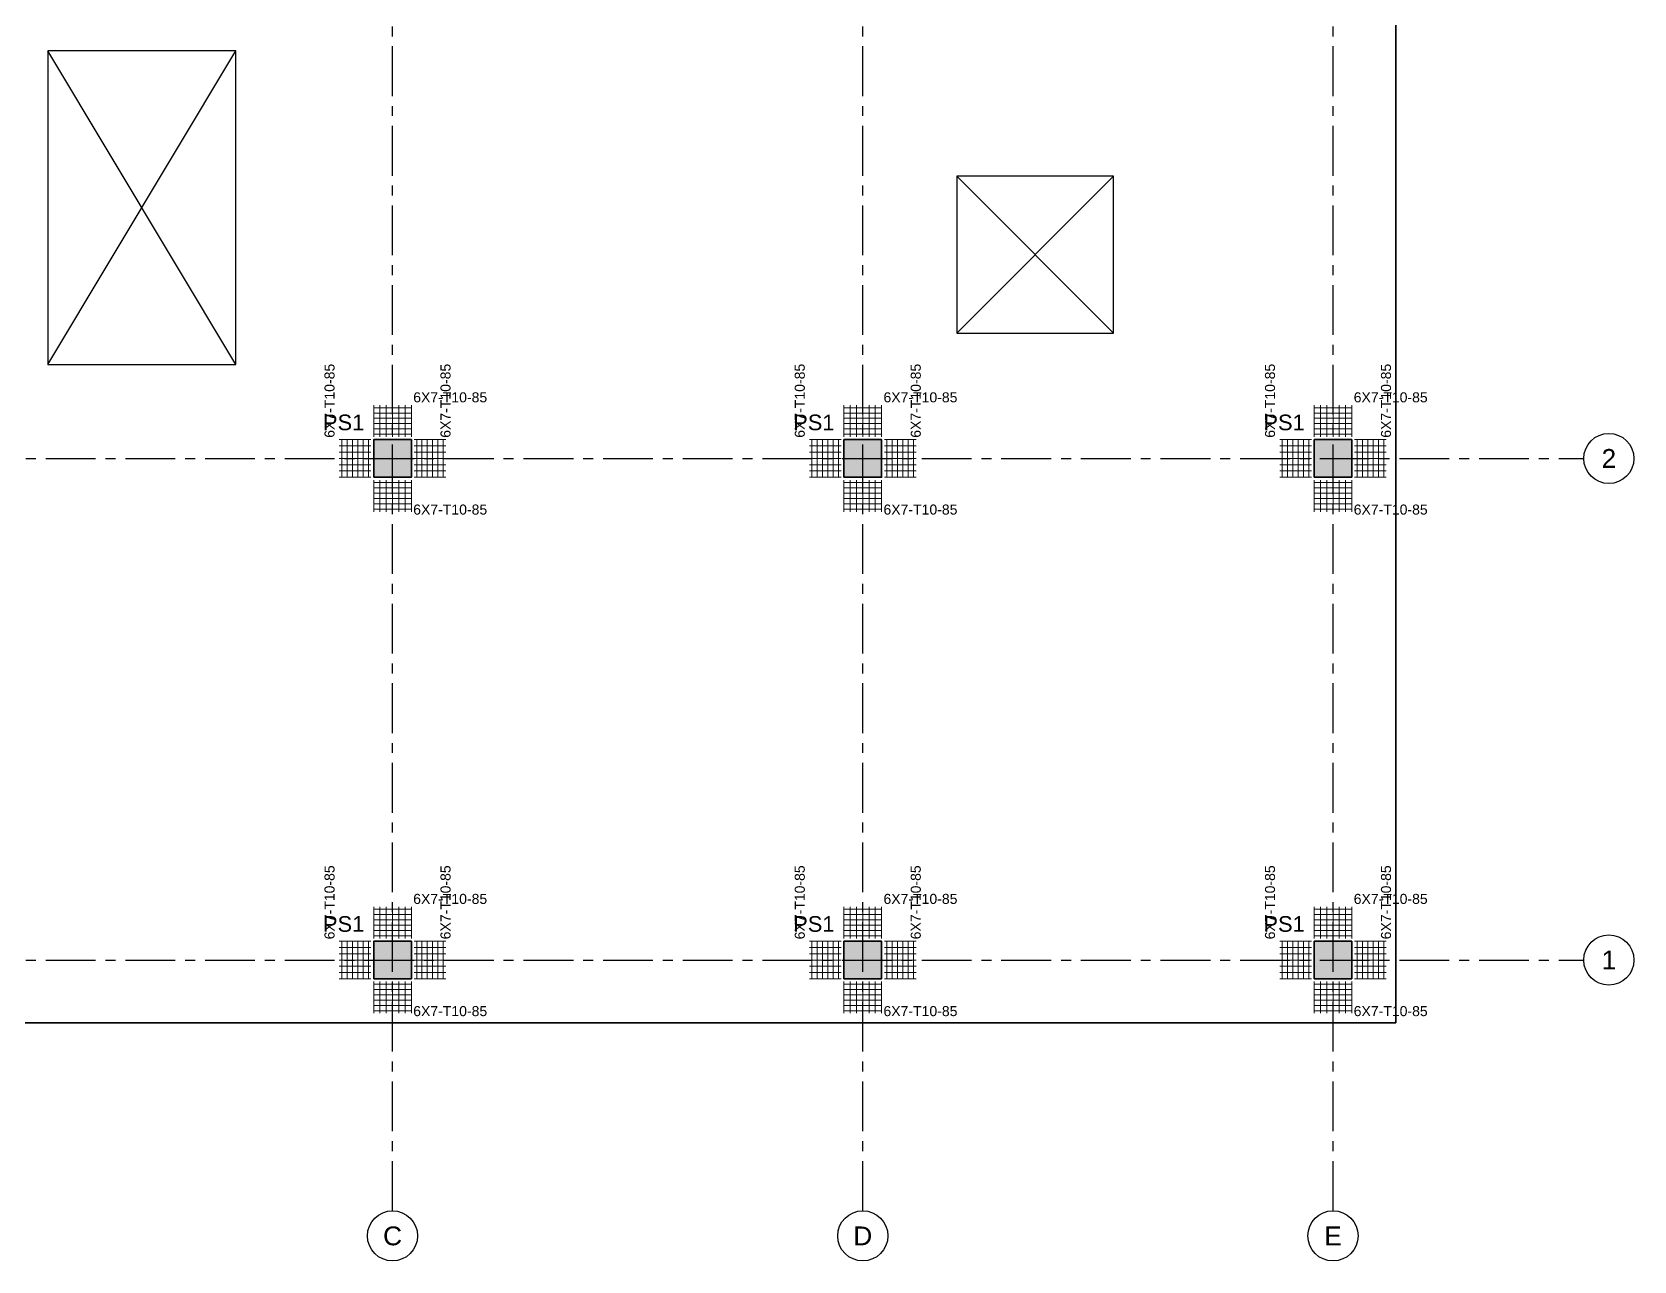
# Model space of a CAD drawing. Header units: millimetres. Extents: x 0 to 84100, y 0 to 59400.
# Drawn here: x 27800 to 53350, y 19850 to 39451 of the extents above; entities that cross this region are included whole.
import ezdxf
from ezdxf.enums import TextEntityAlignment as Align

# ---------------------------------------------------------------- set-up
doc = ezdxf.new("R2010")
doc.units = ezdxf.units.MM
doc.header["$LTSCALE"] = 25
doc.linetypes.add('CENTER', pattern=[50.8, 31.75, -6.35, 6.35, -6.35])
doc.layers.get('0').update_dxf_attribs({"linetype": 'CONTINUOUS'})
for name, color, linetype, lineweight in [('SPAN-COL', 7, 'CONTINUOUS', 35), ('SPAN-RB-PUNCH', 6, 'CONTINUOUS', 20), ('SPAN-SLAB-EDGE', 3, 'CONTINUOUS', 35)]:
    doc.layers.add(name, color=color, linetype=linetype, lineweight=lineweight)
for name, color, linetype in [('SPAN-COL-HATCH', 8, 'CONTINUOUS'), ('SPAN-GRID', 8, 'CENTER'), ('SPAN-GRID-BUBBLE', 8, 'CONTINUOUS'), ('SPAN-OPENING', 6, 'CONTINUOUS'), ('SPAN-RB-TEXT', 7, 'CONTINUOUS'), ('SPAN-RB-TYPE', 1, 'CONTINUOUS'), ('SPAN-TEXT', 7, 'CONTINUOUS')]:
    doc.layers.add(name, color=color, linetype=linetype)
doc.styles.get("Standard").update_dxf_attribs({"font": 'arial.ttf'})

# ---------------------------------------------------------------- blocks, each defined once
blk = doc.blocks.new('FRAMING_REBAR_PUNCHING_LINKS_L02')
at = {"layer": 'SPAN-COL-HATCH'}
h = blk.add_hatch(color=256, dxfattribs=at)
h.dxf.hatch_style = 1
h.paths.add_polyline_path([(33250, 32350), (33850, 32350), (33850, 32950), (33250, 32950)])
h = blk.add_hatch(color=256, dxfattribs=at)
h.dxf.hatch_style = 1
h.paths.add_polyline_path([(40750, 32350), (41350, 32350), (41350, 32950), (40750, 32950)])
h = blk.add_hatch(color=256, dxfattribs=at)
h.dxf.hatch_style = 1
h.paths.add_polyline_path([(48250, 32350), (48850, 32350), (48850, 32950), (48250, 32950)])
h = blk.add_hatch(color=256, dxfattribs=at)
h.dxf.hatch_style = 1
h.paths.add_polyline_path([(33250, 24350), (33850, 24350), (33850, 24950), (33250, 24950)])
h = blk.add_hatch(color=256, dxfattribs=at)
h.dxf.hatch_style = 1
h.paths.add_polyline_path([(40750, 24350), (41350, 24350), (41350, 24950), (40750, 24950)])
h = blk.add_hatch(color=256, dxfattribs=at)
h.dxf.hatch_style = 1
h.paths.add_polyline_path([(48250, 24350), (48850, 24350), (48850, 24950), (48250, 24950)])
at = {"layer": 'SPAN-COL'}
for points in [[(33250, 32350), (33850, 32350), (33850, 32950), (33250, 32950)], [(40750, 32350), (41350, 32350), (41350, 32950), (40750, 32950)], [(48250, 32350), (48850, 32350), (48850, 32950), (48250, 32950)], [(33250, 24350), (33850, 24350), (33850, 24950), (33250, 24950)], [(40750, 24350), (41350, 24350), (41350, 24950), (40750, 24950)], [(48250, 24350), (48850, 24350), (48850, 24950), (48250, 24950)]]:
    blk.add_lwpolyline(points, close=True, dxfattribs=at)
at = {"layer": 'SPAN-GRID'}
for p, q in [((33550, 20650), (33550, 52650)), ((41050, 20650), (41050, 52650)), ((48550, 20650), (48550, 52650)), ((14050, 32650), (52550, 32650)), ((14050, 24650), (52550, 24650))]:
    blk.add_line(p, q, dxfattribs=at)
at = {"layer": 'SPAN-GRID-BUBBLE'}
for centre in [(52950, 32650), (52950, 24650), (33550, 20250), (41050, 20250), (48550, 20250)]:
    blk.add_circle(centre, 400, dxfattribs=at)
at = {"layer": 'SPAN-OPENING'}
for p, q in [((28050, 34150), (31050, 39150)), ((31050, 34150), (28050, 39150)), ((42550, 34650), (45050, 37150)), ((45050, 34650), (42550, 37150))]:
    blk.add_line(p, q, dxfattribs=at)
for points in [[(28050, 34150), (31050, 34150), (31050, 39150), (28050, 39150)], [(42550, 34650), (45050, 34650), (45050, 37150), (42550, 37150)]]:
    blk.add_lwpolyline(points, close=True, dxfattribs=at)
at = {"layer": 'SPAN-RB-PUNCH'}
for p, q in [((33250, 33420), (33250, 33500)), ((33350, 33420), (33350, 33500)), ((33450, 33420), (33450, 33500)), ((33550, 33420), (33550, 33500)), ((33650, 33420), (33650, 33500)), ((33750, 33420), (33750, 33500)), ((33850, 33420), (33850, 33500)), ((40750, 33420), (40750, 33500)), ((40850, 33420), (40850, 33500)), ((40950, 33420), (40950, 33500)), ((41050, 33420), (41050, 33500)), ((41150, 33420), (41150, 33500)), ((41250, 33420), (41250, 33500)), ((41350, 33420), (41350, 33500)), ((48250, 33420), (48250, 33500)), ((48350, 33420), (48350, 33500)), ((48450, 33420), (48450, 33500)), ((48550, 33420), (48550, 33500)), ((48650, 33420), (48650, 33500)), ((48750, 33420), (48750, 33500)), ((48850, 33420), (48850, 33500)), ((33250, 33460), (33850, 33460)), ((33250, 33335), (33250, 33415)), ((33250, 33375), (33850, 33375)), ((33250, 33250), (33250, 33330)), ((33250, 33290), (33850, 33290)), ((33250, 33165), (33250, 33245)), ((33350, 33335), (33350, 33415)), ((33350, 33250), (33350, 33330)), ((33350, 33165), (33350, 33245)), ((33450, 33335), (33450, 33415)), ((33450, 33250), (33450, 33330)), ((33450, 33165), (33450, 33245)), ((33550, 33335), (33550, 33415)), ((33550, 33250), (33550, 33330)), ((33550, 33165), (33550, 33245)), ((33650, 33335), (33650, 33415)), ((33650, 33250), (33650, 33330)), ((33650, 33165), (33650, 33245)), ((33750, 33335), (33750, 33415)), ((33750, 33250), (33750, 33330)), ((33750, 33165), (33750, 33245)), ((33850, 33335), (33850, 33415)), ((33850, 33250), (33850, 33330)), ((33850, 33165), (33850, 33245)), ((40750, 33460), (41350, 33460)), ((40750, 33335), (40750, 33415)), ((40750, 33375), (41350, 33375)), ((40750, 33250), (40750, 33330)), ((40750, 33290), (41350, 33290)), ((40750, 33165), (40750, 33245)), ((40850, 33335), (40850, 33415)), ((40850, 33250), (40850, 33330)), ((40850, 33165), (40850, 33245)), ((40950, 33335), (40950, 33415)), ((40950, 33250), (40950, 33330)), ((40950, 33165), (40950, 33245)), ((41050, 33335), (41050, 33415)), ((41050, 33250), (41050, 33330)), ((41050, 33165), (41050, 33245)), ((41150, 33335), (41150, 33415)), ((41150, 33250), (41150, 33330)), ((41150, 33165), (41150, 33245)), ((41250, 33335), (41250, 33415)), ((41250, 33250), (41250, 33330)), ((41250, 33165), (41250, 33245)), ((41350, 33335), (41350, 33415)), ((41350, 33250), (41350, 33330)), ((41350, 33165), (41350, 33245)), ((48250, 33460), (48850, 33460)), ((48250, 33335), (48250, 33415)), ((48250, 33375), (48850, 33375)), ((48250, 33250), (48250, 33330)), ((48250, 33290), (48850, 33290)), ((48250, 33165), (48250, 33245)), ((48350, 33335), (48350, 33415)), ((48350, 33250), (48350, 33330)), ((48350, 33165), (48350, 33245)), ((48450, 33335), (48450, 33415)), ((48450, 33250), (48450, 33330)), ((48450, 33165), (48450, 33245)), ((48550, 33335), (48550, 33415)), ((48550, 33250), (48550, 33330)), ((48550, 33165), (48550, 33245)), ((48650, 33335), (48650, 33415)), ((48650, 33250), (48650, 33330)), ((48650, 33165), (48650, 33245)), ((48750, 33335), (48750, 33415)), ((48750, 33250), (48750, 33330)), ((48750, 33165), (48750, 33245)), ((48850, 33335), (48850, 33415)), ((48850, 33250), (48850, 33330)), ((48850, 33165), (48850, 33245)), ((33250, 33205), (33850, 33205)), ((33250, 33080), (33250, 33160)), ((33250, 33120), (33850, 33120)), ((33250, 32995), (33250, 33075)), ((33250, 33035), (33850, 33035)), ((33350, 33080), (33350, 33160)), ((33350, 32995), (33350, 33075)), ((33450, 33080), (33450, 33160)), ((33450, 32995), (33450, 33075)), ((33550, 33080), (33550, 33160)), ((33550, 32995), (33550, 33075)), ((33650, 33080), (33650, 33160)), ((33650, 32995), (33650, 33075)), ((33750, 33080), (33750, 33160)), ((33750, 32995), (33750, 33075)), ((33850, 33080), (33850, 33160)), ((33850, 32995), (33850, 33075)), ((40750, 33205), (41350, 33205)), ((40750, 33080), (40750, 33160)), ((40750, 33120), (41350, 33120)), ((40750, 32995), (40750, 33075)), ((40750, 33035), (41350, 33035)), ((40850, 33080), (40850, 33160)), ((40850, 32995), (40850, 33075)), ((40950, 33080), (40950, 33160)), ((40950, 32995), (40950, 33075)), ((41050, 33080), (41050, 33160)), ((41050, 32995), (41050, 33075)), ((41150, 33080), (41150, 33160)), ((41150, 32995), (41150, 33075)), ((41250, 33080), (41250, 33160)), ((41250, 32995), (41250, 33075)), ((41350, 33080), (41350, 33160)), ((41350, 32995), (41350, 33075)), ((48250, 33205), (48850, 33205)), ((48250, 33080), (48250, 33160)), ((48250, 33120), (48850, 33120)), ((48250, 32995), (48250, 33075)), ((48250, 33035), (48850, 33035)), ((48350, 33080), (48350, 33160)), ((48350, 32995), (48350, 33075)), ((48450, 33080), (48450, 33160)), ((48450, 32995), (48450, 33075)), ((48550, 33080), (48550, 33160)), ((48550, 32995), (48550, 33075)), ((48650, 33080), (48650, 33160)), ((48650, 32995), (48650, 33075)), ((48750, 33080), (48750, 33160)), ((48750, 32995), (48750, 33075)), ((48850, 33080), (48850, 33160)), ((48850, 32995), (48850, 33075)), ((32700, 32950), (32780, 32950)), ((32700, 32850), (32780, 32850)), ((32700, 32750), (32780, 32750)), ((32740, 32350), (32740, 32950)), ((32785, 32950), (32865, 32950)), ((32785, 32850), (32865, 32850)), ((32785, 32750), (32865, 32750)), ((32825, 32350), (32825, 32950)), ((32870, 32950), (32950, 32950)), ((32870, 32850), (32950, 32850)), ((32870, 32750), (32950, 32750)), ((32910, 32350), (32910, 32950)), ((32955, 32950), (33035, 32950)), ((32955, 32850), (33035, 32850)), ((32955, 32750), (33035, 32750)), ((32995, 32350), (32995, 32950)), ((33040, 32950), (33120, 32950)), ((33040, 32850), (33120, 32850)), ((33040, 32750), (33120, 32750)), ((33080, 32350), (33080, 32950)), ((33125, 32950), (33205, 32950)), ((33125, 32850), (33205, 32850)), ((33125, 32750), (33205, 32750)), ((33165, 32350), (33165, 32950)), ((33895, 32950), (33975, 32950)), ((33895, 32850), (33975, 32850)), ((33895, 32750), (33975, 32750)), ((33935, 32350), (33935, 32950)), ((33980, 32950), (34060, 32950)), ((33980, 32850), (34060, 32850)), ((33980, 32750), (34060, 32750)), ((34020, 32350), (34020, 32950)), ((34065, 32950), (34145, 32950)), ((34065, 32850), (34145, 32850)), ((34065, 32750), (34145, 32750)), ((34105, 32350), (34105, 32950)), ((34150, 32950), (34230, 32950)), ((34150, 32850), (34230, 32850)), ((34150, 32750), (34230, 32750)), ((34190, 32350), (34190, 32950)), ((34235, 32950), (34315, 32950)), ((34235, 32850), (34315, 32850)), ((34235, 32750), (34315, 32750)), ((34275, 32350), (34275, 32950)), ((34320, 32950), (34400, 32950)), ((34320, 32850), (34400, 32850)), ((34320, 32750), (34400, 32750)), ((34360, 32350), (34360, 32950)), ((40200, 32950), (40280, 32950)), ((40200, 32850), (40280, 32850)), ((40200, 32750), (40280, 32750)), ((40240, 32350), (40240, 32950)), ((40285, 32950), (40365, 32950)), ((40285, 32850), (40365, 32850)), ((40285, 32750), (40365, 32750)), ((40325, 32350), (40325, 32950)), ((40370, 32950), (40450, 32950)), ((40370, 32850), (40450, 32850)), ((40370, 32750), (40450, 32750)), ((40410, 32350), (40410, 32950)), ((40455, 32950), (40535, 32950)), ((40455, 32850), (40535, 32850)), ((40455, 32750), (40535, 32750)), ((40495, 32350), (40495, 32950)), ((40540, 32950), (40620, 32950)), ((40540, 32850), (40620, 32850)), ((40540, 32750), (40620, 32750)), ((40580, 32350), (40580, 32950)), ((40625, 32950), (40705, 32950)), ((40625, 32850), (40705, 32850)), ((40625, 32750), (40705, 32750)), ((40665, 32350), (40665, 32950)), ((41395, 32950), (41475, 32950)), ((41395, 32850), (41475, 32850)), ((41395, 32750), (41475, 32750)), ((41435, 32350), (41435, 32950)), ((41480, 32950), (41560, 32950)), ((41480, 32850), (41560, 32850)), ((41480, 32750), (41560, 32750)), ((41520, 32350), (41520, 32950)), ((41565, 32950), (41645, 32950)), ((41565, 32850), (41645, 32850)), ((41565, 32750), (41645, 32750)), ((41605, 32350), (41605, 32950)), ((41650, 32950), (41730, 32950)), ((41650, 32850), (41730, 32850)), ((41650, 32750), (41730, 32750)), ((41690, 32350), (41690, 32950)), ((41735, 32950), (41815, 32950)), ((41735, 32850), (41815, 32850)), ((41735, 32750), (41815, 32750)), ((41775, 32350), (41775, 32950)), ((41820, 32950), (41900, 32950)), ((41820, 32850), (41900, 32850)), ((41820, 32750), (41900, 32750)), ((41860, 32350), (41860, 32950)), ((47700, 32950), (47780, 32950)), ((47700, 32850), (47780, 32850)), ((47700, 32750), (47780, 32750)), ((47740, 32350), (47740, 32950)), ((47785, 32950), (47865, 32950)), ((47785, 32850), (47865, 32850)), ((47785, 32750), (47865, 32750)), ((47825, 32350), (47825, 32950)), ((47870, 32950), (47950, 32950)), ((47870, 32850), (47950, 32850)), ((47870, 32750), (47950, 32750)), ((47910, 32350), (47910, 32950)), ((47955, 32950), (48035, 32950)), ((47955, 32850), (48035, 32850)), ((47955, 32750), (48035, 32750)), ((47995, 32350), (47995, 32950)), ((48040, 32950), (48120, 32950)), ((48040, 32850), (48120, 32850)), ((48040, 32750), (48120, 32750)), ((48080, 32350), (48080, 32950)), ((48125, 32950), (48205, 32950)), ((48125, 32850), (48205, 32850)), ((48125, 32750), (48205, 32750)), ((48165, 32350), (48165, 32950)), ((48895, 32950), (48975, 32950)), ((48895, 32850), (48975, 32850)), ((48895, 32750), (48975, 32750)), ((48935, 32350), (48935, 32950)), ((48980, 32950), (49060, 32950)), ((48980, 32850), (49060, 32850)), ((48980, 32750), (49060, 32750)), ((49020, 32350), (49020, 32950)), ((49065, 32950), (49145, 32950)), ((49065, 32850), (49145, 32850)), ((49065, 32750), (49145, 32750)), ((49105, 32350), (49105, 32950)), ((49150, 32950), (49230, 32950)), ((49150, 32850), (49230, 32850)), ((49150, 32750), (49230, 32750)), ((49190, 32350), (49190, 32950)), ((49235, 32950), (49315, 32950)), ((49235, 32850), (49315, 32850)), ((49235, 32750), (49315, 32750)), ((49275, 32350), (49275, 32950)), ((49320, 32950), (49400, 32950)), ((49320, 32850), (49400, 32850)), ((49320, 32750), (49400, 32750)), ((49360, 32350), (49360, 32950)), ((32700, 32650), (32780, 32650)), ((32700, 32550), (32780, 32550)), ((32700, 32450), (32780, 32450)), ((32785, 32650), (32865, 32650)), ((32785, 32550), (32865, 32550)), ((32785, 32450), (32865, 32450)), ((32870, 32650), (32950, 32650)), ((32870, 32550), (32950, 32550)), ((32870, 32450), (32950, 32450)), ((32955, 32650), (33035, 32650)), ((32955, 32550), (33035, 32550)), ((32955, 32450), (33035, 32450)), ((33040, 32650), (33120, 32650)), ((33040, 32550), (33120, 32550)), ((33040, 32450), (33120, 32450)), ((33125, 32650), (33205, 32650)), ((33125, 32550), (33205, 32550)), ((33125, 32450), (33205, 32450)), ((33895, 32650), (33975, 32650)), ((33895, 32550), (33975, 32550)), ((33895, 32450), (33975, 32450)), ((33980, 32650), (34060, 32650)), ((33980, 32550), (34060, 32550)), ((33980, 32450), (34060, 32450)), ((34065, 32650), (34145, 32650)), ((34065, 32550), (34145, 32550)), ((34065, 32450), (34145, 32450)), ((34150, 32650), (34230, 32650)), ((34150, 32550), (34230, 32550)), ((34150, 32450), (34230, 32450)), ((34235, 32650), (34315, 32650)), ((34235, 32550), (34315, 32550)), ((34235, 32450), (34315, 32450)), ((34320, 32650), (34400, 32650)), ((34320, 32550), (34400, 32550)), ((34320, 32450), (34400, 32450)), ((40200, 32650), (40280, 32650)), ((40200, 32550), (40280, 32550)), ((40200, 32450), (40280, 32450)), ((40285, 32650), (40365, 32650)), ((40285, 32550), (40365, 32550)), ((40285, 32450), (40365, 32450)), ((40370, 32650), (40450, 32650)), ((40370, 32550), (40450, 32550)), ((40370, 32450), (40450, 32450)), ((40455, 32650), (40535, 32650)), ((40455, 32550), (40535, 32550)), ((40455, 32450), (40535, 32450)), ((40540, 32650), (40620, 32650)), ((40540, 32550), (40620, 32550)), ((40540, 32450), (40620, 32450)), ((40625, 32650), (40705, 32650)), ((40625, 32550), (40705, 32550)), ((40625, 32450), (40705, 32450)), ((41395, 32650), (41475, 32650)), ((41395, 32550), (41475, 32550)), ((41395, 32450), (41475, 32450)), ((41480, 32650), (41560, 32650)), ((41480, 32550), (41560, 32550)), ((41480, 32450), (41560, 32450)), ((41565, 32650), (41645, 32650)), ((41565, 32550), (41645, 32550)), ((41565, 32450), (41645, 32450)), ((41650, 32650), (41730, 32650)), ((41650, 32550), (41730, 32550)), ((41650, 32450), (41730, 32450)), ((41735, 32650), (41815, 32650)), ((41735, 32550), (41815, 32550)), ((41735, 32450), (41815, 32450)), ((41820, 32650), (41900, 32650)), ((41820, 32550), (41900, 32550)), ((41820, 32450), (41900, 32450)), ((47700, 32650), (47780, 32650)), ((47700, 32550), (47780, 32550)), ((47700, 32450), (47780, 32450)), ((47785, 32650), (47865, 32650)), ((47785, 32550), (47865, 32550)), ((47785, 32450), (47865, 32450)), ((47870, 32650), (47950, 32650)), ((47870, 32550), (47950, 32550)), ((47870, 32450), (47950, 32450)), ((47955, 32650), (48035, 32650)), ((47955, 32550), (48035, 32550)), ((47955, 32450), (48035, 32450)), ((48040, 32650), (48120, 32650)), ((48040, 32550), (48120, 32550)), ((48040, 32450), (48120, 32450)), ((48125, 32650), (48205, 32650)), ((48125, 32550), (48205, 32550)), ((48125, 32450), (48205, 32450)), ((48895, 32650), (48975, 32650)), ((48895, 32550), (48975, 32550)), ((48895, 32450), (48975, 32450)), ((48980, 32650), (49060, 32650)), ((48980, 32550), (49060, 32550)), ((48980, 32450), (49060, 32450)), ((49065, 32650), (49145, 32650)), ((49065, 32550), (49145, 32550)), ((49065, 32450), (49145, 32450)), ((49150, 32650), (49230, 32650)), ((49150, 32550), (49230, 32550)), ((49150, 32450), (49230, 32450)), ((49235, 32650), (49315, 32650)), ((49235, 32550), (49315, 32550)), ((49235, 32450), (49315, 32450)), ((49320, 32650), (49400, 32650)), ((49320, 32550), (49400, 32550)), ((49320, 32450), (49400, 32450)), ((32700, 32350), (32780, 32350)), ((32785, 32350), (32865, 32350)), ((32870, 32350), (32950, 32350)), ((32955, 32350), (33035, 32350)), ((33040, 32350), (33120, 32350)), ((33125, 32350), (33205, 32350)), ((33250, 32225), (33250, 32305)), ((33250, 32265), (33850, 32265)), ((33250, 32140), (33250, 32220)), ((33350, 32225), (33350, 32305)), ((33350, 32140), (33350, 32220)), ((33450, 32225), (33450, 32305)), ((33450, 32140), (33450, 32220)), ((33550, 32225), (33550, 32305)), ((33550, 32140), (33550, 32220)), ((33650, 32225), (33650, 32305)), ((33650, 32140), (33650, 32220)), ((33750, 32225), (33750, 32305)), ((33750, 32140), (33750, 32220)), ((33850, 32225), (33850, 32305)), ((33850, 32140), (33850, 32220)), ((33895, 32350), (33975, 32350)), ((33980, 32350), (34060, 32350)), ((34065, 32350), (34145, 32350)), ((34150, 32350), (34230, 32350)), ((34235, 32350), (34315, 32350)), ((34320, 32350), (34400, 32350)), ((40200, 32350), (40280, 32350)), ((40285, 32350), (40365, 32350)), ((40370, 32350), (40450, 32350)), ((40455, 32350), (40535, 32350)), ((40540, 32350), (40620, 32350)), ((40625, 32350), (40705, 32350)), ((40750, 32225), (40750, 32305)), ((40750, 32265), (41350, 32265)), ((40750, 32140), (40750, 32220)), ((40850, 32225), (40850, 32305)), ((40850, 32140), (40850, 32220)), ((40950, 32225), (40950, 32305)), ((40950, 32140), (40950, 32220)), ((41050, 32225), (41050, 32305)), ((41050, 32140), (41050, 32220)), ((41150, 32225), (41150, 32305)), ((41150, 32140), (41150, 32220)), ((41250, 32225), (41250, 32305)), ((41250, 32140), (41250, 32220)), ((41350, 32225), (41350, 32305)), ((41350, 32140), (41350, 32220)), ((41395, 32350), (41475, 32350)), ((41480, 32350), (41560, 32350)), ((41565, 32350), (41645, 32350)), ((41650, 32350), (41730, 32350)), ((41735, 32350), (41815, 32350)), ((41820, 32350), (41900, 32350)), ((47700, 32350), (47780, 32350)), ((47785, 32350), (47865, 32350)), ((47870, 32350), (47950, 32350)), ((47955, 32350), (48035, 32350)), ((48040, 32350), (48120, 32350)), ((48125, 32350), (48205, 32350)), ((48250, 32225), (48250, 32305)), ((48250, 32265), (48850, 32265)), ((48250, 32140), (48250, 32220)), ((48350, 32225), (48350, 32305)), ((48350, 32140), (48350, 32220)), ((48450, 32225), (48450, 32305)), ((48450, 32140), (48450, 32220)), ((48550, 32225), (48550, 32305)), ((48550, 32140), (48550, 32220)), ((48650, 32225), (48650, 32305)), ((48650, 32140), (48650, 32220)), ((48750, 32225), (48750, 32305)), ((48750, 32140), (48750, 32220)), ((48850, 32225), (48850, 32305)), ((48850, 32140), (48850, 32220)), ((48895, 32350), (48975, 32350)), ((48980, 32350), (49060, 32350)), ((49065, 32350), (49145, 32350)), ((49150, 32350), (49230, 32350)), ((49235, 32350), (49315, 32350)), ((49320, 32350), (49400, 32350)), ((33250, 32180), (33850, 32180)), ((33250, 32055), (33250, 32135)), ((33250, 32095), (33850, 32095)), ((33250, 31970), (33250, 32050)), ((33250, 32010), (33850, 32010)), ((33250, 31885), (33250, 31965)), ((33350, 32055), (33350, 32135)), ((33350, 31970), (33350, 32050)), ((33350, 31885), (33350, 31965)), ((33450, 32055), (33450, 32135)), ((33450, 31970), (33450, 32050)), ((33450, 31885), (33450, 31965)), ((33550, 32055), (33550, 32135)), ((33550, 31970), (33550, 32050)), ((33550, 31885), (33550, 31965)), ((33650, 32055), (33650, 32135)), ((33650, 31970), (33650, 32050)), ((33650, 31885), (33650, 31965)), ((33750, 32055), (33750, 32135)), ((33750, 31970), (33750, 32050)), ((33750, 31885), (33750, 31965)), ((33850, 32055), (33850, 32135)), ((33850, 31970), (33850, 32050)), ((33850, 31885), (33850, 31965)), ((40750, 32180), (41350, 32180)), ((40750, 32055), (40750, 32135)), ((40750, 32095), (41350, 32095)), ((40750, 31970), (40750, 32050)), ((40750, 32010), (41350, 32010)), ((40750, 31885), (40750, 31965)), ((40850, 32055), (40850, 32135)), ((40850, 31970), (40850, 32050)), ((40850, 31885), (40850, 31965)), ((40950, 32055), (40950, 32135)), ((40950, 31970), (40950, 32050)), ((40950, 31885), (40950, 31965)), ((41050, 32055), (41050, 32135)), ((41050, 31970), (41050, 32050)), ((41050, 31885), (41050, 31965)), ((41150, 32055), (41150, 32135)), ((41150, 31970), (41150, 32050)), ((41150, 31885), (41150, 31965)), ((41250, 32055), (41250, 32135)), ((41250, 31970), (41250, 32050)), ((41250, 31885), (41250, 31965)), ((41350, 32055), (41350, 32135)), ((41350, 31970), (41350, 32050)), ((41350, 31885), (41350, 31965)), ((48250, 32180), (48850, 32180)), ((48250, 32055), (48250, 32135)), ((48250, 32095), (48850, 32095)), ((48250, 31970), (48250, 32050)), ((48250, 32010), (48850, 32010)), ((48250, 31885), (48250, 31965)), ((48350, 32055), (48350, 32135)), ((48350, 31970), (48350, 32050)), ((48350, 31885), (48350, 31965)), ((48450, 32055), (48450, 32135)), ((48450, 31970), (48450, 32050)), ((48450, 31885), (48450, 31965)), ((48550, 32055), (48550, 32135)), ((48550, 31970), (48550, 32050)), ((48550, 31885), (48550, 31965)), ((48650, 32055), (48650, 32135)), ((48650, 31970), (48650, 32050)), ((48650, 31885), (48650, 31965)), ((48750, 32055), (48750, 32135)), ((48750, 31970), (48750, 32050)), ((48750, 31885), (48750, 31965)), ((48850, 32055), (48850, 32135)), ((48850, 31970), (48850, 32050)), ((48850, 31885), (48850, 31965)), ((33250, 31925), (33850, 31925)), ((33250, 31800), (33250, 31880)), ((33250, 31840), (33850, 31840)), ((33350, 31800), (33350, 31880)), ((33450, 31800), (33450, 31880)), ((33550, 31800), (33550, 31880)), ((33650, 31800), (33650, 31880)), ((33750, 31800), (33750, 31880)), ((33850, 31800), (33850, 31880)), ((40750, 31925), (41350, 31925)), ((40750, 31800), (40750, 31880)), ((40750, 31840), (41350, 31840)), ((40850, 31800), (40850, 31880)), ((40950, 31800), (40950, 31880)), ((41050, 31800), (41050, 31880)), ((41150, 31800), (41150, 31880)), ((41250, 31800), (41250, 31880)), ((41350, 31800), (41350, 31880)), ((48250, 31925), (48850, 31925)), ((48250, 31800), (48250, 31880)), ((48250, 31840), (48850, 31840)), ((48350, 31800), (48350, 31880)), ((48450, 31800), (48450, 31880)), ((48550, 31800), (48550, 31880)), ((48650, 31800), (48650, 31880)), ((48750, 31800), (48750, 31880)), ((48850, 31800), (48850, 31880)), ((33250, 25420), (33250, 25500)), ((33250, 25460), (33850, 25460)), ((33250, 25335), (33250, 25415)), ((33250, 25375), (33850, 25375)), ((33250, 25250), (33250, 25330)), ((33350, 25420), (33350, 25500)), ((33350, 25335), (33350, 25415)), ((33350, 25250), (33350, 25330)), ((33450, 25420), (33450, 25500)), ((33450, 25335), (33450, 25415)), ((33450, 25250), (33450, 25330)), ((33550, 25420), (33550, 25500)), ((33550, 25335), (33550, 25415)), ((33550, 25250), (33550, 25330)), ((33650, 25420), (33650, 25500)), ((33650, 25335), (33650, 25415)), ((33650, 25250), (33650, 25330)), ((33750, 25420), (33750, 25500)), ((33750, 25335), (33750, 25415)), ((33750, 25250), (33750, 25330)), ((33850, 25420), (33850, 25500)), ((33850, 25335), (33850, 25415)), ((33850, 25250), (33850, 25330)), ((40750, 25420), (40750, 25500)), ((40750, 25460), (41350, 25460)), ((40750, 25335), (40750, 25415)), ((40750, 25375), (41350, 25375)), ((40750, 25250), (40750, 25330)), ((40850, 25420), (40850, 25500)), ((40850, 25335), (40850, 25415)), ((40850, 25250), (40850, 25330)), ((40950, 25420), (40950, 25500)), ((40950, 25335), (40950, 25415)), ((40950, 25250), (40950, 25330)), ((41050, 25420), (41050, 25500)), ((41050, 25335), (41050, 25415)), ((41050, 25250), (41050, 25330)), ((41150, 25420), (41150, 25500)), ((41150, 25335), (41150, 25415)), ((41150, 25250), (41150, 25330)), ((41250, 25420), (41250, 25500)), ((41250, 25335), (41250, 25415)), ((41250, 25250), (41250, 25330)), ((41350, 25420), (41350, 25500)), ((41350, 25335), (41350, 25415)), ((41350, 25250), (41350, 25330)), ((48250, 25420), (48250, 25500)), ((48250, 25460), (48850, 25460)), ((48250, 25335), (48250, 25415)), ((48250, 25375), (48850, 25375)), ((48250, 25250), (48250, 25330)), ((48350, 25420), (48350, 25500)), ((48350, 25335), (48350, 25415)), ((48350, 25250), (48350, 25330)), ((48450, 25420), (48450, 25500)), ((48450, 25335), (48450, 25415)), ((48450, 25250), (48450, 25330)), ((48550, 25420), (48550, 25500)), ((48550, 25335), (48550, 25415)), ((48550, 25250), (48550, 25330)), ((48650, 25420), (48650, 25500)), ((48650, 25335), (48650, 25415)), ((48650, 25250), (48650, 25330)), ((48750, 25420), (48750, 25500)), ((48750, 25335), (48750, 25415)), ((48750, 25250), (48750, 25330)), ((48850, 25420), (48850, 25500)), ((48850, 25335), (48850, 25415)), ((48850, 25250), (48850, 25330)), ((33250, 25290), (33850, 25290)), ((33250, 25165), (33250, 25245)), ((33250, 25205), (33850, 25205)), ((33250, 25080), (33250, 25160)), ((33250, 25120), (33850, 25120)), ((33250, 24995), (33250, 25075)), ((33350, 25165), (33350, 25245)), ((33350, 25080), (33350, 25160)), ((33350, 24995), (33350, 25075)), ((33450, 25165), (33450, 25245)), ((33450, 25080), (33450, 25160)), ((33450, 24995), (33450, 25075)), ((33550, 25165), (33550, 25245)), ((33550, 25080), (33550, 25160)), ((33550, 24995), (33550, 25075)), ((33650, 25165), (33650, 25245)), ((33650, 25080), (33650, 25160)), ((33650, 24995), (33650, 25075)), ((33750, 25165), (33750, 25245)), ((33750, 25080), (33750, 25160)), ((33750, 24995), (33750, 25075)), ((33850, 25165), (33850, 25245)), ((33850, 25080), (33850, 25160)), ((33850, 24995), (33850, 25075)), ((40750, 25290), (41350, 25290)), ((40750, 25165), (40750, 25245)), ((40750, 25205), (41350, 25205)), ((40750, 25080), (40750, 25160)), ((40750, 25120), (41350, 25120)), ((40750, 24995), (40750, 25075)), ((40850, 25165), (40850, 25245)), ((40850, 25080), (40850, 25160)), ((40850, 24995), (40850, 25075)), ((40950, 25165), (40950, 25245)), ((40950, 25080), (40950, 25160)), ((40950, 24995), (40950, 25075)), ((41050, 25165), (41050, 25245)), ((41050, 25080), (41050, 25160)), ((41050, 24995), (41050, 25075)), ((41150, 25165), (41150, 25245)), ((41150, 25080), (41150, 25160)), ((41150, 24995), (41150, 25075)), ((41250, 25165), (41250, 25245)), ((41250, 25080), (41250, 25160)), ((41250, 24995), (41250, 25075)), ((41350, 25165), (41350, 25245)), ((41350, 25080), (41350, 25160)), ((41350, 24995), (41350, 25075)), ((48250, 25290), (48850, 25290)), ((48250, 25165), (48250, 25245)), ((48250, 25205), (48850, 25205)), ((48250, 25080), (48250, 25160)), ((48250, 25120), (48850, 25120)), ((48250, 24995), (48250, 25075)), ((48350, 25165), (48350, 25245)), ((48350, 25080), (48350, 25160)), ((48350, 24995), (48350, 25075)), ((48450, 25165), (48450, 25245)), ((48450, 25080), (48450, 25160)), ((48450, 24995), (48450, 25075)), ((48550, 25165), (48550, 25245)), ((48550, 25080), (48550, 25160)), ((48550, 24995), (48550, 25075)), ((48650, 25165), (48650, 25245)), ((48650, 25080), (48650, 25160)), ((48650, 24995), (48650, 25075)), ((48750, 25165), (48750, 25245)), ((48750, 25080), (48750, 25160)), ((48750, 24995), (48750, 25075)), ((48850, 25165), (48850, 25245)), ((48850, 25080), (48850, 25160)), ((48850, 24995), (48850, 25075)), ((32700, 24950), (32780, 24950)), ((32700, 24850), (32780, 24850)), ((32740, 24350), (32740, 24950)), ((32785, 24950), (32865, 24950)), ((32785, 24850), (32865, 24850)), ((32825, 24350), (32825, 24950)), ((32870, 24950), (32950, 24950)), ((32870, 24850), (32950, 24850)), ((32910, 24350), (32910, 24950)), ((32955, 24950), (33035, 24950)), ((32955, 24850), (33035, 24850)), ((32995, 24350), (32995, 24950)), ((33040, 24950), (33120, 24950)), ((33040, 24850), (33120, 24850)), ((33080, 24350), (33080, 24950)), ((33125, 24950), (33205, 24950)), ((33125, 24850), (33205, 24850)), ((33165, 24350), (33165, 24950)), ((33250, 25035), (33850, 25035)), ((33895, 24950), (33975, 24950)), ((33895, 24850), (33975, 24850)), ((33935, 24350), (33935, 24950)), ((33980, 24950), (34060, 24950)), ((33980, 24850), (34060, 24850)), ((34020, 24350), (34020, 24950)), ((34065, 24950), (34145, 24950)), ((34065, 24850), (34145, 24850)), ((34105, 24350), (34105, 24950)), ((34150, 24950), (34230, 24950)), ((34150, 24850), (34230, 24850)), ((34190, 24350), (34190, 24950)), ((34235, 24950), (34315, 24950)), ((34235, 24850), (34315, 24850)), ((34275, 24350), (34275, 24950)), ((34320, 24950), (34400, 24950)), ((34320, 24850), (34400, 24850)), ((34360, 24350), (34360, 24950)), ((40200, 24950), (40280, 24950)), ((40200, 24850), (40280, 24850)), ((40240, 24350), (40240, 24950)), ((40285, 24950), (40365, 24950)), ((40285, 24850), (40365, 24850)), ((40325, 24350), (40325, 24950)), ((40370, 24950), (40450, 24950)), ((40370, 24850), (40450, 24850)), ((40410, 24350), (40410, 24950)), ((40455, 24950), (40535, 24950)), ((40455, 24850), (40535, 24850)), ((40495, 24350), (40495, 24950)), ((40540, 24950), (40620, 24950)), ((40540, 24850), (40620, 24850)), ((40580, 24350), (40580, 24950)), ((40625, 24950), (40705, 24950)), ((40625, 24850), (40705, 24850)), ((40665, 24350), (40665, 24950)), ((40750, 25035), (41350, 25035)), ((41395, 24950), (41475, 24950)), ((41395, 24850), (41475, 24850)), ((41435, 24350), (41435, 24950)), ((41480, 24950), (41560, 24950)), ((41480, 24850), (41560, 24850)), ((41520, 24350), (41520, 24950)), ((41565, 24950), (41645, 24950)), ((41565, 24850), (41645, 24850)), ((41605, 24350), (41605, 24950)), ((41650, 24950), (41730, 24950)), ((41650, 24850), (41730, 24850)), ((41690, 24350), (41690, 24950)), ((41735, 24950), (41815, 24950)), ((41735, 24850), (41815, 24850)), ((41775, 24350), (41775, 24950)), ((41820, 24950), (41900, 24950)), ((41820, 24850), (41900, 24850)), ((41860, 24350), (41860, 24950)), ((47700, 24950), (47780, 24950)), ((47700, 24850), (47780, 24850)), ((47740, 24350), (47740, 24950)), ((47785, 24950), (47865, 24950)), ((47785, 24850), (47865, 24850)), ((47825, 24350), (47825, 24950)), ((47870, 24950), (47950, 24950)), ((47870, 24850), (47950, 24850)), ((47910, 24350), (47910, 24950)), ((47955, 24950), (48035, 24950)), ((47955, 24850), (48035, 24850)), ((47995, 24350), (47995, 24950)), ((48040, 24950), (48120, 24950)), ((48040, 24850), (48120, 24850)), ((48080, 24350), (48080, 24950)), ((48125, 24950), (48205, 24950)), ((48125, 24850), (48205, 24850)), ((48165, 24350), (48165, 24950)), ((48250, 25035), (48850, 25035)), ((48895, 24950), (48975, 24950)), ((48895, 24850), (48975, 24850)), ((48935, 24350), (48935, 24950)), ((48980, 24950), (49060, 24950)), ((48980, 24850), (49060, 24850)), ((49020, 24350), (49020, 24950)), ((49065, 24950), (49145, 24950)), ((49065, 24850), (49145, 24850)), ((49105, 24350), (49105, 24950)), ((49150, 24950), (49230, 24950)), ((49150, 24850), (49230, 24850)), ((49190, 24350), (49190, 24950)), ((49235, 24950), (49315, 24950)), ((49235, 24850), (49315, 24850)), ((49275, 24350), (49275, 24950)), ((49320, 24950), (49400, 24950)), ((49320, 24850), (49400, 24850)), ((49360, 24350), (49360, 24950)), ((32700, 24750), (32780, 24750)), ((32700, 24650), (32780, 24650)), ((32700, 24550), (32780, 24550)), ((32785, 24750), (32865, 24750)), ((32785, 24650), (32865, 24650)), ((32785, 24550), (32865, 24550)), ((32870, 24750), (32950, 24750)), ((32870, 24650), (32950, 24650)), ((32870, 24550), (32950, 24550)), ((32955, 24750), (33035, 24750)), ((32955, 24650), (33035, 24650)), ((32955, 24550), (33035, 24550)), ((33040, 24750), (33120, 24750)), ((33040, 24650), (33120, 24650)), ((33040, 24550), (33120, 24550)), ((33125, 24750), (33205, 24750)), ((33125, 24650), (33205, 24650)), ((33125, 24550), (33205, 24550)), ((33895, 24750), (33975, 24750)), ((33895, 24650), (33975, 24650)), ((33895, 24550), (33975, 24550)), ((33980, 24750), (34060, 24750)), ((33980, 24650), (34060, 24650)), ((33980, 24550), (34060, 24550)), ((34065, 24750), (34145, 24750)), ((34065, 24650), (34145, 24650)), ((34065, 24550), (34145, 24550)), ((34150, 24750), (34230, 24750)), ((34150, 24650), (34230, 24650)), ((34150, 24550), (34230, 24550)), ((34235, 24750), (34315, 24750)), ((34235, 24650), (34315, 24650)), ((34235, 24550), (34315, 24550)), ((34320, 24750), (34400, 24750)), ((34320, 24650), (34400, 24650)), ((34320, 24550), (34400, 24550)), ((40200, 24750), (40280, 24750)), ((40200, 24650), (40280, 24650)), ((40200, 24550), (40280, 24550)), ((40285, 24750), (40365, 24750)), ((40285, 24650), (40365, 24650)), ((40285, 24550), (40365, 24550)), ((40370, 24750), (40450, 24750)), ((40370, 24650), (40450, 24650)), ((40370, 24550), (40450, 24550)), ((40455, 24750), (40535, 24750)), ((40455, 24650), (40535, 24650)), ((40455, 24550), (40535, 24550)), ((40540, 24750), (40620, 24750)), ((40540, 24650), (40620, 24650)), ((40540, 24550), (40620, 24550)), ((40625, 24750), (40705, 24750)), ((40625, 24650), (40705, 24650)), ((40625, 24550), (40705, 24550)), ((41395, 24750), (41475, 24750)), ((41395, 24650), (41475, 24650)), ((41395, 24550), (41475, 24550)), ((41480, 24750), (41560, 24750)), ((41480, 24650), (41560, 24650)), ((41480, 24550), (41560, 24550)), ((41565, 24750), (41645, 24750)), ((41565, 24650), (41645, 24650)), ((41565, 24550), (41645, 24550)), ((41650, 24750), (41730, 24750)), ((41650, 24650), (41730, 24650)), ((41650, 24550), (41730, 24550)), ((41735, 24750), (41815, 24750)), ((41735, 24650), (41815, 24650)), ((41735, 24550), (41815, 24550)), ((41820, 24750), (41900, 24750)), ((41820, 24650), (41900, 24650)), ((41820, 24550), (41900, 24550)), ((47700, 24750), (47780, 24750)), ((47700, 24650), (47780, 24650)), ((47700, 24550), (47780, 24550)), ((47785, 24750), (47865, 24750)), ((47785, 24650), (47865, 24650)), ((47785, 24550), (47865, 24550)), ((47870, 24750), (47950, 24750)), ((47870, 24650), (47950, 24650)), ((47870, 24550), (47950, 24550)), ((47955, 24750), (48035, 24750)), ((47955, 24650), (48035, 24650)), ((47955, 24550), (48035, 24550)), ((48040, 24750), (48120, 24750)), ((48040, 24650), (48120, 24650)), ((48040, 24550), (48120, 24550)), ((48125, 24750), (48205, 24750)), ((48125, 24650), (48205, 24650)), ((48125, 24550), (48205, 24550)), ((48895, 24750), (48975, 24750)), ((48895, 24650), (48975, 24650)), ((48895, 24550), (48975, 24550)), ((48980, 24750), (49060, 24750)), ((48980, 24650), (49060, 24650)), ((48980, 24550), (49060, 24550)), ((49065, 24750), (49145, 24750)), ((49065, 24650), (49145, 24650)), ((49065, 24550), (49145, 24550)), ((49150, 24750), (49230, 24750)), ((49150, 24650), (49230, 24650)), ((49150, 24550), (49230, 24550)), ((49235, 24750), (49315, 24750)), ((49235, 24650), (49315, 24650)), ((49235, 24550), (49315, 24550)), ((49320, 24750), (49400, 24750)), ((49320, 24650), (49400, 24650)), ((49320, 24550), (49400, 24550)), ((32700, 24450), (32780, 24450)), ((32700, 24350), (32780, 24350)), ((32785, 24450), (32865, 24450)), ((32785, 24350), (32865, 24350)), ((32870, 24450), (32950, 24450)), ((32870, 24350), (32950, 24350)), ((32955, 24450), (33035, 24450)), ((32955, 24350), (33035, 24350)), ((33040, 24450), (33120, 24450)), ((33040, 24350), (33120, 24350)), ((33125, 24450), (33205, 24450)), ((33125, 24350), (33205, 24350)), ((33250, 24225), (33250, 24305)), ((33350, 24225), (33350, 24305)), ((33450, 24225), (33450, 24305)), ((33550, 24225), (33550, 24305)), ((33650, 24225), (33650, 24305)), ((33750, 24225), (33750, 24305)), ((33850, 24225), (33850, 24305)), ((33895, 24450), (33975, 24450)), ((33895, 24350), (33975, 24350)), ((33980, 24450), (34060, 24450)), ((33980, 24350), (34060, 24350)), ((34065, 24450), (34145, 24450)), ((34065, 24350), (34145, 24350)), ((34150, 24450), (34230, 24450)), ((34150, 24350), (34230, 24350)), ((34235, 24450), (34315, 24450)), ((34235, 24350), (34315, 24350)), ((34320, 24450), (34400, 24450)), ((34320, 24350), (34400, 24350)), ((40200, 24450), (40280, 24450)), ((40200, 24350), (40280, 24350)), ((40285, 24450), (40365, 24450)), ((40285, 24350), (40365, 24350)), ((40370, 24450), (40450, 24450)), ((40370, 24350), (40450, 24350)), ((40455, 24450), (40535, 24450)), ((40455, 24350), (40535, 24350)), ((40540, 24450), (40620, 24450)), ((40540, 24350), (40620, 24350)), ((40625, 24450), (40705, 24450)), ((40625, 24350), (40705, 24350)), ((40750, 24225), (40750, 24305)), ((40850, 24225), (40850, 24305)), ((40950, 24225), (40950, 24305)), ((41050, 24225), (41050, 24305)), ((41150, 24225), (41150, 24305)), ((41250, 24225), (41250, 24305)), ((41350, 24225), (41350, 24305)), ((41395, 24450), (41475, 24450)), ((41395, 24350), (41475, 24350)), ((41480, 24450), (41560, 24450)), ((41480, 24350), (41560, 24350)), ((41565, 24450), (41645, 24450)), ((41565, 24350), (41645, 24350)), ((41650, 24450), (41730, 24450)), ((41650, 24350), (41730, 24350)), ((41735, 24450), (41815, 24450)), ((41735, 24350), (41815, 24350)), ((41820, 24450), (41900, 24450)), ((41820, 24350), (41900, 24350)), ((47700, 24450), (47780, 24450)), ((47700, 24350), (47780, 24350)), ((47785, 24450), (47865, 24450)), ((47785, 24350), (47865, 24350)), ((47870, 24450), (47950, 24450)), ((47870, 24350), (47950, 24350)), ((47955, 24450), (48035, 24450)), ((47955, 24350), (48035, 24350)), ((48040, 24450), (48120, 24450)), ((48040, 24350), (48120, 24350)), ((48125, 24450), (48205, 24450)), ((48125, 24350), (48205, 24350)), ((48250, 24225), (48250, 24305)), ((48350, 24225), (48350, 24305)), ((48450, 24225), (48450, 24305)), ((48550, 24225), (48550, 24305)), ((48650, 24225), (48650, 24305)), ((48750, 24225), (48750, 24305)), ((48850, 24225), (48850, 24305)), ((48895, 24450), (48975, 24450)), ((48895, 24350), (48975, 24350)), ((48980, 24450), (49060, 24450)), ((48980, 24350), (49060, 24350)), ((49065, 24450), (49145, 24450)), ((49065, 24350), (49145, 24350)), ((49150, 24450), (49230, 24450)), ((49150, 24350), (49230, 24350)), ((49235, 24450), (49315, 24450)), ((49235, 24350), (49315, 24350)), ((49320, 24450), (49400, 24450)), ((49320, 24350), (49400, 24350)), ((33250, 24265), (33850, 24265)), ((33250, 24140), (33250, 24220)), ((33250, 24180), (33850, 24180)), ((33250, 24055), (33250, 24135)), ((33250, 24095), (33850, 24095)), ((33250, 23970), (33250, 24050)), ((33350, 24140), (33350, 24220)), ((33350, 24055), (33350, 24135)), ((33350, 23970), (33350, 24050)), ((33450, 24140), (33450, 24220)), ((33450, 24055), (33450, 24135)), ((33450, 23970), (33450, 24050)), ((33550, 24140), (33550, 24220)), ((33550, 24055), (33550, 24135)), ((33550, 23970), (33550, 24050)), ((33650, 24140), (33650, 24220)), ((33650, 24055), (33650, 24135)), ((33650, 23970), (33650, 24050)), ((33750, 24140), (33750, 24220)), ((33750, 24055), (33750, 24135)), ((33750, 23970), (33750, 24050)), ((33850, 24140), (33850, 24220)), ((33850, 24055), (33850, 24135)), ((33850, 23970), (33850, 24050)), ((40750, 24265), (41350, 24265)), ((40750, 24140), (40750, 24220)), ((40750, 24180), (41350, 24180)), ((40750, 24055), (40750, 24135)), ((40750, 24095), (41350, 24095)), ((40750, 23970), (40750, 24050)), ((40850, 24140), (40850, 24220)), ((40850, 24055), (40850, 24135)), ((40850, 23970), (40850, 24050)), ((40950, 24140), (40950, 24220)), ((40950, 24055), (40950, 24135)), ((40950, 23970), (40950, 24050)), ((41050, 24140), (41050, 24220)), ((41050, 24055), (41050, 24135)), ((41050, 23970), (41050, 24050)), ((41150, 24140), (41150, 24220)), ((41150, 24055), (41150, 24135)), ((41150, 23970), (41150, 24050)), ((41250, 24140), (41250, 24220)), ((41250, 24055), (41250, 24135)), ((41250, 23970), (41250, 24050)), ((41350, 24140), (41350, 24220)), ((41350, 24055), (41350, 24135)), ((41350, 23970), (41350, 24050)), ((48250, 24265), (48850, 24265)), ((48250, 24140), (48250, 24220)), ((48250, 24180), (48850, 24180)), ((48250, 24055), (48250, 24135)), ((48250, 24095), (48850, 24095)), ((48250, 23970), (48250, 24050)), ((48350, 24140), (48350, 24220)), ((48350, 24055), (48350, 24135)), ((48350, 23970), (48350, 24050)), ((48450, 24140), (48450, 24220)), ((48450, 24055), (48450, 24135)), ((48450, 23970), (48450, 24050)), ((48550, 24140), (48550, 24220)), ((48550, 24055), (48550, 24135)), ((48550, 23970), (48550, 24050)), ((48650, 24140), (48650, 24220)), ((48650, 24055), (48650, 24135)), ((48650, 23970), (48650, 24050)), ((48750, 24140), (48750, 24220)), ((48750, 24055), (48750, 24135)), ((48750, 23970), (48750, 24050)), ((48850, 24140), (48850, 24220)), ((48850, 24055), (48850, 24135)), ((48850, 23970), (48850, 24050)), ((33250, 24010), (33850, 24010)), ((33250, 23885), (33250, 23965)), ((33250, 23925), (33850, 23925)), ((33250, 23800), (33250, 23880)), ((33250, 23840), (33850, 23840)), ((33350, 23885), (33350, 23965)), ((33350, 23800), (33350, 23880)), ((33450, 23885), (33450, 23965)), ((33450, 23800), (33450, 23880)), ((33550, 23885), (33550, 23965)), ((33550, 23800), (33550, 23880)), ((33650, 23885), (33650, 23965)), ((33650, 23800), (33650, 23880)), ((33750, 23885), (33750, 23965)), ((33750, 23800), (33750, 23880)), ((33850, 23885), (33850, 23965)), ((33850, 23800), (33850, 23880)), ((40750, 24010), (41350, 24010)), ((40750, 23885), (40750, 23965)), ((40750, 23925), (41350, 23925)), ((40750, 23800), (40750, 23880)), ((40750, 23840), (41350, 23840)), ((40850, 23885), (40850, 23965)), ((40850, 23800), (40850, 23880)), ((40950, 23885), (40950, 23965)), ((40950, 23800), (40950, 23880)), ((41050, 23885), (41050, 23965)), ((41050, 23800), (41050, 23880)), ((41150, 23885), (41150, 23965)), ((41150, 23800), (41150, 23880)), ((41250, 23885), (41250, 23965)), ((41250, 23800), (41250, 23880)), ((41350, 23885), (41350, 23965)), ((41350, 23800), (41350, 23880)), ((48250, 24010), (48850, 24010)), ((48250, 23885), (48250, 23965)), ((48250, 23925), (48850, 23925)), ((48250, 23800), (48250, 23880)), ((48250, 23840), (48850, 23840)), ((48350, 23885), (48350, 23965)), ((48350, 23800), (48350, 23880)), ((48450, 23885), (48450, 23965)), ((48450, 23800), (48450, 23880)), ((48550, 23885), (48550, 23965)), ((48550, 23800), (48550, 23880)), ((48650, 23885), (48650, 23965)), ((48650, 23800), (48650, 23880)), ((48750, 23885), (48750, 23965)), ((48750, 23800), (48750, 23880)), ((48850, 23885), (48850, 23965)), ((48850, 23800), (48850, 23880))]:
    blk.add_line(p, q, dxfattribs=at)
at = {"layer": 'SPAN-SLAB-EDGE', "color": 3}
blk.add_lwpolyline([(17050, 23650), (49550, 23650), (49550, 49650), (17050, 49650)], close=True, dxfattribs=at)
at = {"layer": 'SPAN-RB-TEXT'}
for p in [(32625, 32980), (34475, 32980), (40125, 32980), (41975, 32980), (47625, 32980), (49475, 32980), (32625, 24980), (34475, 24980), (40125, 24980), (41975, 24980), (47625, 24980), (49475, 24980)]:
    blk.add_text('6X7-T10-85', height=160, rotation=90, dxfattribs=at).set_placement(p)
for p in [(33880, 33545), (41380, 33545), (48880, 33545), (33880, 31755), (41380, 31755), (48880, 31755), (33880, 25545), (41380, 25545), (48880, 25545), (33880, 23755), (41380, 23755), (48880, 23755)]:
    blk.add_text('6X7-T10-85', height=160, dxfattribs=at).set_placement(p)
at = {"layer": 'SPAN-RB-TYPE'}
for p in [(33100, 33100), (40600, 33100), (48100, 33100), (33100, 25100), (40600, 25100), (48100, 25100)]:
    blk.add_text('PS1', height=250, dxfattribs=at).set_placement(p, align=Align.RIGHT)
at = {"layer": 'SPAN-TEXT'}
for s, p in [('2', (52950, 32650)), ('1', (52950, 24650)), ('C', (33550, 20250)), ('D', (41050, 20250)), ('E', (48550, 20250))]:
    blk.add_text(s, height=300, dxfattribs=at).set_placement(p, align=Align.MIDDLE_CENTER)

msp = doc.modelspace()

# ---------------------------------------------------------------- block references
msp.add_blockref('FRAMING_REBAR_PUNCHING_LINKS_L02', (0, 0))

doc.saveas('drawing.dxf')
